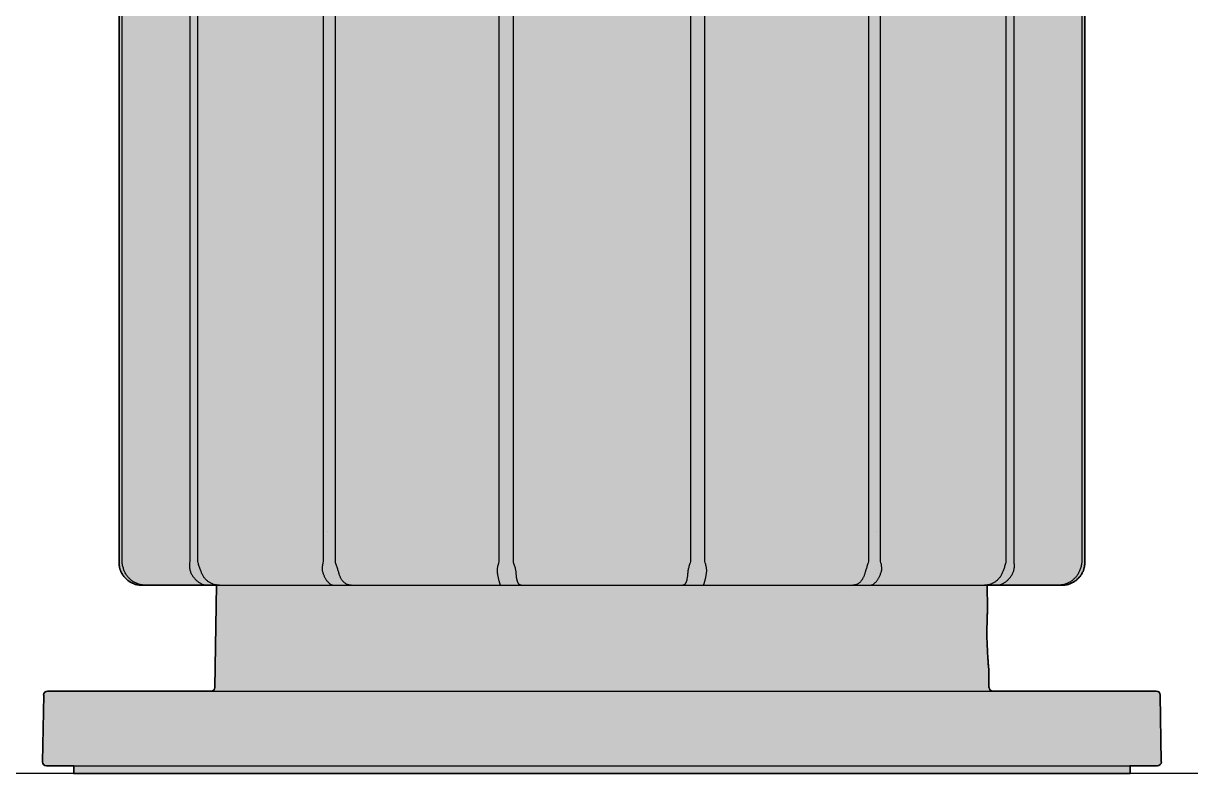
# Model space of a CAD drawing. Header units: millimetres. Extents: x 76 to 984, y 89 to 1115.
# Drawn here: x 706.7 to 855.3, y 626.1 to 721.7 of the extents above; entities that cross this region are included whole.
import ezdxf

# ---------------------------------------------------------------- set-up
doc = ezdxf.new("R2010")
doc.units = ezdxf.units.MM
doc.layers.add('Blocks', color=7, linetype='Continuous')
doc.layers.add('Blocks$Fill', color=7, linetype='Continuous', true_color=0xffffff)
for name, color, linetype, lineweight, true_color in [('Blocks$Inner', 7, 'Continuous', 25, 0x007f00), ('Blocks$Outline', 7, 'Continuous', 35, 0xff3f3f), ('Groud', 7, 'Continuous', 25, 0x243775)]:
    doc.layers.add(name, color=color, linetype=linetype, lineweight=lineweight, true_color=true_color)

# ---------------------------------------------------------------- blocks, each defined once
blk = doc.blocks.new('Taccia Small Table Lamp Side')
at = {"layer": 'Blocks$Fill'}
blk.add_hatch(color=256, dxfattribs=at).paths.add_polyline_path([(51.56, 488.39), (51.69, 488.32), (51.77, 488.27), (51.95, 488.17), (52.24, 488), (52.35, 487.93), (52.7, 487.74), (52.97, 487.58), (53.53, 487.26), (53.75, 487.13), (53.8, 487.1), (53.88, 487.06), (54.17, 486.89), (54.71, 486.57), (55.25, 486.26), (56.1, 485.77), (56.72, 485.41), (57.7, 484.85), (58.07, 484.63), (59.18, 483.99), (60.38, 483.3), (61.66, 482.56), (62.99, 481.79), (64.56, 480.89), (65.86, 480.14), (66, 480.06), (67.6, 479.13), (68.49, 478.62), (69.83, 477.85), (71.77, 476.72), (73.81, 475.55), (75.03, 474.85), (76.82, 473.81), (78.89, 472.61), (81.04, 471.38), (83.25, 470.1), (84.21, 469.55), (85.29, 468.92), (85.8, 468.62), (87.9, 467.41), (90.33, 466.01), (92.82, 464.57), (95.38, 463.09), (98, 461.58), (98.83, 461.1), (101.76, 459.41), (104.6, 457.77), (106.25, 456.82), (109.11, 455.17), (112.04, 453.48), (114.19, 452.23), (116.34, 450.99), (118.05, 450.01), (121.13, 448.23), (124.26, 446.42), (126.51, 445.12), (127.63, 444.47), (128.72, 443.85), (130.67, 442.72), (132.97, 441.39), (134.69, 440.4), (137.92, 438.54), (140.62, 436.97), (141.95, 436.21), (145.65, 434.07), (145.9, 433.92), (147.45, 433.03), (150.27, 431.4), (151.71, 430.57), (154.42, 429), (155.83, 428.19), (156.99, 427.53), (157.96, 426.96), (161.52, 424.91), (164.3, 423.3), (164.73, 423.06), (167.17, 421.65), (169.34, 420.39), (171.1, 419.38), (172.59, 418.52), (172.96, 418.3), (173.29, 418.11), (177.26, 415.82), (178.85, 414.9), (180.55, 413.92), (181.87, 413.16), (185.27, 411.19), (187.87, 409.69), (188.59, 409.28), (192.64, 406.94), (193.05, 406.71), (193.35, 406.53), (197.41, 404.19), (201.48, 401.84), (203.86, 400.46), (204.84, 399.9), (208.91, 397.55), (212.99, 395.19), (217.07, 392.84), (221.15, 390.48), (221.86, 390.07), (222.13, 389.92), (225.21, 388.13), (229.27, 385.79), (229.53, 385.64), (229.99, 385.38), (231.21, 384.68), (233.32, 383.45), (237.35, 381.13), (241.37, 378.81), (245.37, 376.5), (249.34, 374.21), (249.78, 373.95), (250.04, 373.8), (253.98, 371.52), (256.07, 370.32), (257.21, 369.66), (261.1, 367.41), (261.79, 367.02), (265.64, 364.79), (269.46, 362.59), (270.63, 361.91), (271.71, 361.29), (275.18, 359.29), (275.58, 359.06), (276.98, 358.25), (280.68, 356.11), (284.33, 354), (287.94, 351.92), (291.49, 349.87), (293.63, 348.63), (295.18, 347.74), (298.36, 345.9), (301.5, 344.09), (304.58, 342.31), (306.16, 341.4), (308.44, 340.09), (311.64, 338.23), (313.51, 337.15), (316.38, 335.5), (319.19, 333.88), (320.87, 332.91), (323.8, 331.22), (324.19, 330.99), (324.62, 330.74), (327.25, 329.23), (328.64, 328.42), (329.45, 327.96), (332.16, 326.39), (332.98, 325.92), (334.73, 324.91), (337.09, 323.55), (339.37, 322.22), (341.59, 320.94), (343.74, 319.71), (345.81, 318.51), (347.53, 317.51), (348.82, 316.77), (350.86, 315.6), (352.8, 314.47), (354.65, 313.4), (356.41, 312.39), (358.07, 311.43), (358.91, 310.94), (359.6, 310.54), (360.97, 309.76), (362.25, 309.02), (363.44, 308.33), (364.55, 307.69), (365.58, 307.09), (366.52, 306.55), (367.2, 306.16), (367.73, 305.85), (368.46, 305.43), (369.1, 305.06), (369.53, 304.81), (369.93, 304.58), (370.34, 304.34), (370.67, 304.15), (370.9, 304.02), (370.94, 304), (371.07, 303.93), (371.13, 303.89), (371.59, 303.59), (371.95, 303.17), (372.18, 302.68), (372.27, 302.14), (372.21, 301.59), (372, 301.08), (368.5, 295.02), (368.46, 295.05), (368.29, 295.14), (368.25, 295.17), (368.19, 295.2), (367.44, 295.63), (367.43, 295.64), (367.41, 295.65), (367.24, 295.75), (367.21, 295.77), (367.18, 295.78), (367.14, 295.81), (367.02, 295.87), (366.84, 295.98), (366.65, 296.09), (366.4, 296.24), (358.41, 286.88), (350.3, 278.04), (341.89, 269.48), (333.19, 261.21), (324.21, 253.26), (314.96, 245.61), (305.45, 238.29), (295.69, 231.31), (285.69, 224.67), (275.48, 218.37), (265.05, 212.44), (254.42, 206.86), (243.6, 201.66), (235.32, 198), (236.03, 197.99), (236.33, 197.94), (236.55, 197.84), (236.71, 197.72), (236.78, 197.56), (236.78, 197.37), (236.7, 197.17), (236.54, 196.95), (236.3, 196.72), (236.01, 196.5), (236.01, 196.5), (234.47, 195.47), (231.5, 193.58), (228.51, 191.8), (225.53, 190.14), (222.58, 188.6), (219.66, 187.18), (219.24, 186.99), (219.24, 186.99), (218.96, 186.84), (218.71, 186.64), (218.48, 186.42), (218.29, 186.16), (218.13, 185.88), (218.01, 185.58), (217.94, 185.27), (217.91, 184.95), (217.91, 184.95), (217.63, 171), (217.65, 171), (218.62, 171), (219.65, 171), (220.73, 171), (221.87, 171), (222.13, 171), (222.2, 171), (222.39, 171), (222.5, 171), (222.53, 171), (223.24, 171), (224.36, 171), (225.49, 171), (226.63, 171), (226.72, 171), (226.82, 171), (226.91, 171), (226.99, 171), (227.07, 171), (227.15, 171), (227.25, 171), (227.35, 170.99), (227.45, 170.98), (227.55, 170.97), (227.64, 170.96), (227.74, 170.94), (227.83, 170.91), (227.93, 170.89), (228.02, 170.86), (228.12, 170.83), (228.21, 170.79), (228.3, 170.75), (228.4, 170.71), (228.49, 170.66), (228.58, 170.61), (228.65, 170.57), (228.66, 170.56), (228.74, 170.51), (228.75, 170.5), (228.83, 170.44), (228.92, 170.38), (229, 170.32), (229.07, 170.25), (229.15, 170.18), (229.22, 170.11), (229.29, 170.03), (229.36, 169.96), (229.43, 169.88), (229.49, 169.79), (229.55, 169.71), (229.61, 169.62), (229.66, 169.53), (229.71, 169.44), (229.76, 169.35), (229.81, 169.25), (229.83, 169.2), (229.85, 169.15), (229.87, 169.09), (229.89, 169.05), (229.9, 168.99), (229.92, 168.95), (229.93, 168.89), (229.95, 168.84), (229.96, 168.79), (229.97, 168.73), (229.98, 168.68), (229.99, 168.61), (230, 168.57), (230.01, 168.5), (230.01, 168.46), (230.02, 168.38), (230.02, 168.33), (230.03, 168.25), (230.03, 168.19), (230.03, 168.13), (230.02, 168), (230.02, 97.5), (230.02, 27), (230.03, 26.87), (230.03, 26.81), (230.03, 26.75), (230.02, 26.67), (230.02, 26.62), (230.01, 26.54), (230.01, 26.5), (230, 26.43), (229.99, 26.39), (229.98, 26.32), (229.97, 26.27), (229.96, 26.21), (229.95, 26.16), (229.93, 26.11), (229.92, 26.05), (229.91, 26.01), (229.89, 25.95), (229.87, 25.91), (229.85, 25.85), (229.83, 25.8), (229.81, 25.75), (229.76, 25.65), (229.71, 25.56), (229.66, 25.47), (229.61, 25.38), (229.55, 25.29), (229.49, 25.21), (229.43, 25.12), (229.36, 25.04), (229.29, 24.97), (229.22, 24.89), (229.15, 24.82), (229.07, 24.75), (229, 24.68), (228.92, 24.62), (228.83, 24.56), (228.75, 24.5), (228.74, 24.49), (228.66, 24.44), (228.65, 24.43), (228.58, 24.39), (228.49, 24.34), (228.4, 24.29), (228.3, 24.25), (228.21, 24.21), (228.12, 24.17), (228.02, 24.14), (227.93, 24.11), (227.83, 24.09), (227.74, 24.06), (227.64, 24.04), (227.55, 24.03), (227.45, 24.02), (227.35, 24.01), (227.25, 24), (227.15, 24), (227.07, 24), (226.99, 24), (226.91, 24), (226.82, 24), (226.72, 24), (226.63, 24), (225.52, 24), (224.42, 24), (223.34, 24), (222.53, 24), (222.5, 24), (222.39, 24), (222.2, 24), (222.13, 24), (221.87, 24), (220.73, 24), (219.65, 24), (218.62, 24), (217.65, 24), (217.61, 24), (217.66, 21.04), (217.66, 21.04), (217.6, 19.55), (217.58, 18.22), (217.6, 16.76), (217.65, 15.36), (217.77, 13.74), (217.8, 13.45), (217.83, 10.99), (217.84, 10.99), (217.84, 10.99), (217.88, 10.8), (217.99, 10.64), (218.15, 10.54), (218.34, 10.5), (218.87, 10.5), (239.14, 10.5), (239.33, 10.46), (239.49, 10.36), (239.6, 10.2), (239.64, 10.01), (239.64, 10.01), (239.63, 10.01), (239.78, 1.51), (239.78, 1.51), (239.79, 1.51), (239.75, 1.31), (239.64, 1.15), (239.48, 1.04), (239.29, 1), (239.28, 1), (235.8, 1), (235.8, 0), (235.79, 0), (101.3, 0), (101.3, 1), (101.17, 1), (97.81, 1), (97.62, 1.04), (97.45, 1.15), (97.35, 1.31), (97.31, 1.51), (97.47, 10.01), (97.46, 10.01), (97.5, 10.2), (97.61, 10.36), (97.77, 10.46), (97.96, 10.5), (97.97, 10.5), (118.76, 10.5), (118.95, 10.54), (119.11, 10.64), (119.22, 10.8), (119.26, 10.99), (119.27, 10.99), (119.49, 24), (119.45, 24), (118.48, 24), (117.45, 24), (116.37, 24), (115.23, 24), (115.03, 24), (114.86, 24), (114.67, 24), (114.57, 24), (113.76, 24), (112.68, 24), (111.58, 24), (110.47, 24), (110.37, 24), (110.28, 24), (110.19, 24), (110.11, 24), (110.02, 24), (109.94, 24), (109.85, 24), (109.75, 24.01), (109.65, 24.02), (109.55, 24.03), (109.46, 24.04), (109.36, 24.06), (109.26, 24.09), (109.17, 24.11), (109.07, 24.14), (108.98, 24.17), (108.89, 24.21), (108.79, 24.25), (108.7, 24.29), (108.61, 24.34), (108.52, 24.39), (108.45, 24.43), (108.43, 24.44), (108.36, 24.49), (108.35, 24.5), (108.26, 24.56), (108.18, 24.62), (108.1, 24.68), (108.02, 24.75), (107.95, 24.82), (107.88, 24.89), (107.8, 24.97), (107.74, 25.04), (107.67, 25.12), (107.61, 25.21), (107.55, 25.29), (107.49, 25.38), (107.44, 25.47), (107.38, 25.56), (107.33, 25.65), (107.29, 25.75), (107.27, 25.79), (107.25, 25.85), (107.23, 25.9), (107.21, 25.95), (107.19, 26.01), (107.18, 26.05), (107.16, 26.11), (107.15, 26.16), (107.14, 26.21), (107.12, 26.27), (107.12, 26.32), (107.1, 26.39), (107.1, 26.43), (107.09, 26.5), (107.08, 26.54), (107.08, 26.62), (107.07, 26.67), (107.07, 26.75), (107.07, 26.82), (107.07, 26.87), (107.07, 27), (107.07, 97.5), (107.07, 168), (107.07, 168.13), (107.07, 168.18), (107.07, 168.25), (107.07, 168.33), (107.08, 168.38), (107.08, 168.46), (107.09, 168.5), (107.1, 168.57), (107.1, 168.61), (107.12, 168.68), (107.12, 168.73), (107.14, 168.79), (107.15, 168.84), (107.16, 168.89), (107.18, 168.95), (107.19, 168.99), (107.21, 169.05), (107.23, 169.09), (107.25, 169.15), (107.27, 169.21), (107.29, 169.25), (107.33, 169.35), (107.38, 169.44), (107.44, 169.53), (107.49, 169.62), (107.55, 169.71), (107.61, 169.79), (107.67, 169.88), (107.74, 169.96), (107.8, 170.03), (107.88, 170.11), (107.95, 170.18), (108.02, 170.25), (108.1, 170.32), (108.18, 170.38), (108.26, 170.44), (108.35, 170.5), (108.36, 170.51), (108.43, 170.56), (108.45, 170.57), (108.52, 170.61), (108.61, 170.66), (108.7, 170.71), (108.79, 170.75), (108.89, 170.79), (108.98, 170.83), (109.07, 170.86), (109.17, 170.89), (109.26, 170.91), (109.36, 170.94), (109.46, 170.96), (109.55, 170.97), (109.65, 170.98), (109.75, 170.99), (109.85, 171), (109.94, 171), (110.02, 171), (110.11, 171), (110.19, 171), (110.28, 171), (110.37, 171), (110.47, 171), (111.58, 171), (112.68, 171), (113.76, 171), (114.57, 171), (114.67, 171), (114.86, 171), (115.03, 171), (115.23, 171), (116.37, 171), (117.45, 171), (118.48, 171), (119.45, 171), (119.47, 171), (119.19, 184.95), (119.19, 184.95), (119.18, 184.95), (119.16, 185.27), (119.08, 185.58), (118.97, 185.88), (118.81, 186.16), (118.62, 186.42), (118.39, 186.64), (118.14, 186.84), (117.85, 186.99), (117.86, 186.99), (114.64, 188.55), (113.7, 189.02), (109.86, 191.08), (106.07, 193.29), (105.19, 193.85), (101.09, 196.5), (101.08, 196.5), (100.79, 196.72), (100.56, 196.95), (100.4, 197.17), (100.31, 197.37), (100.31, 197.56), (100.39, 197.72), (100.54, 197.84), (100.77, 197.94), (101.06, 197.99), (101.41, 198), (103.76, 198), (98.55, 200.85), (96.42, 202.11), (92.08, 204.82), (88.92, 206.94), (85.83, 209.14), (82.8, 211.43), (79.83, 213.79), (76.92, 216.24), (74.08, 218.77), (71.32, 221.37), (68.62, 224.04), (66, 226.79), (63.45, 229.6), (60.98, 232.49), (58.59, 235.44), (56.28, 238.46), (54.05, 241.53), (51.91, 244.67), (49.85, 247.86), (47.88, 251.11), (46, 254.41), (44.21, 257.76), (42.51, 261.15), (40.9, 264.59), (39.39, 268.08), (37.97, 271.6), (36.65, 275.16), (35.43, 278.76), (34.3, 282.38), (33.27, 286.04), (32.34, 289.72), (31.52, 293.43), (30.79, 297.16), (29.77, 303.07), (28.04, 314.95), (26.73, 326.88), (25.83, 338.84), (25.34, 350.83), (25.26, 362.83), (25.61, 374.83), (26.36, 386.8), (27.53, 398.75), (29.11, 410.64), (31.11, 422.48), (33.51, 434.24), (36.31, 445.9), (39.52, 457.47), (43.13, 468.91), (47.13, 480.23), (47.23, 480.51), (47.18, 480.54), (46.94, 480.67), (46.79, 480.76), (46.74, 480.79), (46.63, 480.86), (46.51, 480.93), (46.14, 481.14), (45.93, 481.26), (45.65, 481.42), (45.5, 481.51), (45.42, 481.55), (45.21, 481.67), (45.16, 481.7), (45.13, 481.72), (48.63, 487.78), (48.97, 488.21), (49.41, 488.54), (49.92, 488.73), (50.47, 488.78), (51.01, 488.68), (51.5, 488.43)], flags=0)
at = {"layer": 'Blocks$Inner'}
for points in [[(202.71, 24), (203.65, 24), (203.76, 24), (203.88, 24), (204.03, 24), (204.16, 24), (205.04, 24), (205.97, 24), (206.95, 24), (207.96, 24), (209.02, 24), (210.1, 24), (211.19, 24), (212.3, 24), (213.41, 24), (213.71, 24), (213.98, 24), (214.21, 24), (214.37, 24), (214.45, 24), (214.62, 24), (215.24, 24), (215.96, 24), (216.76, 24), (217.65, 24), (218.62, 24), (219.65, 24), (220.73, 24), (221.87, 24), (222.13, 24), (222.2, 24), (222.39, 24), (222.5, 24), (222.53, 24), (223.34, 24), (224.42, 24), (225.52, 24), (226.63, 24), (226.72, 24), (226.82, 24), (226.91, 24), (226.99, 24), (227.07, 24), (227.15, 24), (227.25, 24), (227.35, 24.01), (227.45, 24.02), (227.55, 24.03), (227.64, 24.04), (227.74, 24.06), (227.83, 24.09), (227.93, 24.11), (228.02, 24.14), (228.12, 24.17), (228.21, 24.21), (228.3, 24.25), (228.4, 24.29), (228.49, 24.34), (228.58, 24.39), (228.65, 24.44), (228.74, 24.49), (228.83, 24.56), (228.92, 24.62), (229, 24.68), (229.07, 24.75), (229.15, 24.82), (229.22, 24.89), (229.29, 24.97), (229.36, 25.04), (229.43, 25.12), (229.49, 25.21), (229.55, 25.29), (229.61, 25.38), (229.66, 25.47), (229.71, 25.56), (229.76, 25.65), (229.81, 25.75), (229.83, 25.8), (229.85, 25.85), (229.87, 25.91), (229.89, 25.95), (229.91, 26.01), (229.92, 26.05), (229.93, 26.11), (229.95, 26.16), (229.96, 26.21), (229.97, 26.27), (229.98, 26.32), (229.99, 26.39), (230, 26.43), (230.01, 26.5), (230.01, 26.54), (230.02, 26.62), (230.02, 26.67), (230.03, 26.75), (230.03, 26.81), (230.03, 26.87), (230.02, 27), (230.02, 97.5)], [(107.07, 97.5), (107.07, 27), (107.07, 26.87), (107.07, 26.82), (107.07, 26.75), (107.07, 26.67), (107.08, 26.63), (107.08, 26.54), (107.09, 26.51), (107.1, 26.43), (107.1, 26.39), (107.12, 26.32), (107.12, 26.27), (107.14, 26.21), (107.15, 26.16), (107.16, 26.11), (107.18, 26.05), (107.19, 26.01), (107.21, 25.95), (107.23, 25.9), (107.25, 25.85), (107.27, 25.79), (107.29, 25.75), (107.33, 25.65), (107.38, 25.56), (107.44, 25.47), (107.49, 25.38), (107.55, 25.29), (107.61, 25.21), (107.67, 25.12), (107.74, 25.04), (107.8, 24.97), (107.88, 24.89), (107.95, 24.82), (108.02, 24.75), (108.1, 24.68), (108.18, 24.62), (108.26, 24.56), (108.35, 24.49), (108.44, 24.44), (108.52, 24.39), (108.61, 24.34), (108.7, 24.29), (108.79, 24.25), (108.89, 24.21), (108.98, 24.17), (109.07, 24.14), (109.17, 24.11), (109.26, 24.09), (109.36, 24.06), (109.46, 24.04), (109.55, 24.03), (109.65, 24.02), (109.75, 24.01), (109.85, 24), (109.94, 24), (110.02, 24), (110.11, 24), (110.19, 24), (110.28, 24), (110.37, 24), (110.47, 24), (111.58, 24), (112.68, 24), (113.76, 24), (114.57, 24), (114.67, 24), (114.86, 24), (115.03, 24), (115.23, 24), (116.37, 24), (117.45, 24), (118.48, 24), (119.45, 24), (120.33, 24), (121.14, 24), (121.86, 24), (122.48, 24), (122.64, 24), (122.74, 24), (122.92, 24), (123.15, 24), (123.41, 24), (123.68, 24), (124.79, 24), (125.9, 24), (127, 24), (128.08, 24), (129.13, 24), (130.15, 24), (131.13, 24), (132.06, 24), (132.93, 24), (134.38, 24)], [(107.07, 97.5), (107.07, 27), (107.07, 26.87), (107.07, 26.75), (107.08, 26.62), (107.09, 26.5), (107.1, 26.39), (107.12, 26.27), (107.15, 26.16), (107.18, 26.05), (107.21, 25.95), (107.25, 25.85), (107.29, 25.75), (107.33, 25.65), (107.38, 25.56), (107.44, 25.47), (107.49, 25.38), (107.55, 25.29), (107.61, 25.21), (107.67, 25.12), (107.74, 25.04), (107.8, 24.97), (107.88, 24.89), (107.95, 24.82), (108.02, 24.75), (108.1, 24.68), (108.18, 24.62), (108.26, 24.56), (108.35, 24.5), (108.43, 24.44), (108.52, 24.39), (108.61, 24.34), (108.7, 24.29), (108.79, 24.25), (108.89, 24.21), (108.98, 24.17), (109.07, 24.14), (109.17, 24.11), (109.26, 24.09), (109.36, 24.06), (109.46, 24.04), (109.55, 24.03), (109.65, 24.02), (109.75, 24.01), (109.85, 24), (109.94, 24), (110.02, 24), (110.11, 24), (110.19, 24), (110.28, 24), (110.37, 24), (110.47, 24), (110.36, 24), (110.26, 24.01), (110.16, 24.02), (110.06, 24.03), (109.96, 24.04), (109.86, 24.06), (109.76, 24.09), (109.66, 24.11), (109.56, 24.14), (109.46, 24.17), (109.37, 24.21), (109.27, 24.25), (109.18, 24.29), (109.09, 24.33), (109, 24.38), (108.91, 24.44), (108.82, 24.49), (108.74, 24.55), (108.66, 24.61), (108.58, 24.68), (108.5, 24.74), (108.42, 24.81), (108.35, 24.89), (108.28, 24.96), (108.21, 25.04), (108.15, 25.12), (108.08, 25.2), (108.02, 25.29), (107.97, 25.37), (107.91, 25.47), (107.86, 25.56), (107.81, 25.65), (107.77, 25.75), (107.73, 25.85), (107.68, 25.95), (107.64, 26.06), (107.61, 26.16), (107.57, 26.28), (107.54, 26.39), (107.51, 26.51), (107.49, 26.63), (107.47, 26.75), (107.45, 26.87), (107.44, 27), (107.44, 97.5)], [(116.07, 97.5), (116.07, 27), (116.05, 26.87), (116.03, 26.75), (116.03, 26.62), (116.02, 26.5), (116.02, 26.39), (116.03, 26.27), (116.04, 26.16), (116.06, 26.05), (116.08, 25.95), (116.11, 25.85), (116.14, 25.75), (116.17, 25.65), (116.22, 25.56), (116.26, 25.47), (116.31, 25.38), (116.36, 25.29), (116.41, 25.21), (116.47, 25.12), (116.53, 25.04), (116.58, 24.97), (116.65, 24.89), (116.71, 24.82), (116.77, 24.75), (116.84, 24.68), (116.91, 24.62), (116.98, 24.56), (117.05, 24.5), (117.12, 24.44), (117.19, 24.39), (117.27, 24.34), (117.34, 24.29), (117.42, 24.25), (117.49, 24.21), (117.57, 24.17), (117.65, 24.14), (117.72, 24.11), (117.8, 24.09), (117.88, 24.06), (117.96, 24.04), (118.03, 24.03), (118.11, 24.02), (118.19, 24.01), (118.26, 24), (118.34, 24), (118.58, 24), (118.83, 24), (119.08, 24), (119.33, 24), (119.58, 24), (119.84, 24), (119.74, 24), (119.65, 24.01), (119.55, 24.02), (119.46, 24.03), (119.37, 24.04), (119.28, 24.06), (119.19, 24.09), (119.11, 24.11), (119.02, 24.14), (118.94, 24.17), (118.85, 24.21), (118.77, 24.25), (118.69, 24.29), (118.61, 24.33), (118.53, 24.38), (118.46, 24.44), (118.38, 24.49), (118.31, 24.55), (118.24, 24.61), (118.17, 24.68), (118.11, 24.74), (118.04, 24.81), (117.98, 24.89), (117.92, 24.96), (117.87, 25.04), (117.81, 25.12), (117.76, 25.2), (117.71, 25.29), (117.67, 25.37), (117.62, 25.47), (117.58, 25.56), (117.54, 25.65), (117.5, 25.75), (117.46, 25.85), (117.42, 25.95), (117.38, 26.06), (117.34, 26.16), (117.3, 26.28), (117.26, 26.39), (117.23, 26.51), (117.19, 26.63), (117.16, 26.75), (117.13, 26.87), (117.11, 27), (117.11, 97.5)], [(133.05, 97.5), (133.05, 27), (133.02, 26.87), (132.99, 26.75), (132.97, 26.62), (132.95, 26.5), (132.94, 26.39), (132.93, 26.27), (132.92, 26.16), (132.93, 26.05), (132.93, 25.95), (132.94, 25.85), (132.96, 25.75), (132.99, 25.65), (133.02, 25.56), (133.05, 25.47), (133.09, 25.38), (133.12, 25.29), (133.16, 25.21), (133.19, 25.12), (133.23, 25.04), (133.27, 24.97), (133.32, 24.89), (133.36, 24.82), (133.4, 24.75), (133.45, 24.68), (133.49, 24.62), (133.54, 24.56), (133.59, 24.5), (133.63, 24.44), (133.68, 24.39), (133.73, 24.34), (133.78, 24.29), (133.83, 24.25), (133.88, 24.21), (133.92, 24.17), (133.97, 24.14), (134.02, 24.11), (134.07, 24.09), (134.11, 24.06), (134.16, 24.04), (134.2, 24.03), (134.25, 24.02), (134.3, 24.01), (134.34, 24), (134.38, 24), (134.75, 24), (135.12, 24), (135.49, 24), (135.87, 24), (136.24, 24), (136.62, 24), (136.55, 24), (136.48, 24.01), (136.41, 24.02), (136.34, 24.03), (136.27, 24.04), (136.21, 24.06), (136.15, 24.09), (136.08, 24.11), (136.02, 24.14), (135.96, 24.17), (135.9, 24.21), (135.84, 24.25), (135.79, 24.29), (135.73, 24.33), (135.68, 24.38), (135.63, 24.44), (135.58, 24.49), (135.53, 24.55), (135.48, 24.61), (135.44, 24.68), (135.39, 24.74), (135.35, 24.81), (135.31, 24.89), (135.27, 24.96), (135.24, 25.04), (135.2, 25.12), (135.17, 25.2), (135.14, 25.29), (135.11, 25.37), (135.08, 25.47), (135.05, 25.56), (135.03, 25.65), (135, 25.75), (134.98, 25.85), (134.94, 25.95), (134.91, 26.06), (134.87, 26.16), (134.83, 26.28), (134.79, 26.39), (134.75, 26.51), (134.72, 26.63), (134.68, 26.75), (134.64, 26.87), (134.61, 27), (134.61, 97.5)], [(155.44, 97.5), (155.44, 27), (155.4, 26.87), (155.37, 26.75), (155.33, 26.62), (155.3, 26.5), (155.27, 26.39), (155.25, 26.27), (155.23, 26.16), (155.22, 26.05), (155.21, 25.95), (155.2, 25.85), (155.21, 25.75), (155.22, 25.65), (155.23, 25.56), (155.24, 25.47), (155.26, 25.38), (155.27, 25.29), (155.29, 25.21), (155.3, 25.12), (155.32, 25.04), (155.34, 24.97), (155.35, 24.89), (155.37, 24.82), (155.38, 24.75), (155.4, 24.68), (155.42, 24.62), (155.43, 24.56), (155.45, 24.5), (155.46, 24.44), (155.48, 24.39), (155.49, 24.34), (155.51, 24.29), (155.52, 24.25), (155.54, 24.21), (155.55, 24.17), (155.56, 24.14), (155.57, 24.11), (155.58, 24.09), (155.59, 24.06), (155.6, 24.04), (155.61, 24.03), (155.61, 24.02), (155.62, 24.01), (155.62, 24), (155.63, 24), (156.06, 24), (156.5, 24), (156.94, 24), (157.38, 24), (157.82, 24), (158.26, 24), (158.23, 24), (158.19, 24.01), (158.16, 24.02), (158.12, 24.03), (158.09, 24.04), (158.06, 24.06), (158.03, 24.09), (158, 24.11), (157.97, 24.14), (157.95, 24.17), (157.92, 24.21), (157.9, 24.25), (157.88, 24.29), (157.85, 24.33), (157.83, 24.38), (157.81, 24.44), (157.79, 24.49), (157.78, 24.55), (157.76, 24.61), (157.74, 24.68), (157.73, 24.74), (157.72, 24.81), (157.7, 24.89), (157.69, 24.96), (157.68, 25.04), (157.67, 25.12), (157.66, 25.2), (157.65, 25.29), (157.64, 25.37), (157.64, 25.47), (157.63, 25.56), (157.62, 25.65), (157.62, 25.75), (157.6, 25.85), (157.58, 25.95), (157.56, 26.06), (157.53, 26.16), (157.5, 26.28), (157.46, 26.39), (157.43, 26.51), (157.39, 26.63), (157.35, 26.75), (157.31, 26.87), (157.27, 27), (157.27, 97.5)], [(179.83, 97.5), (179.83, 27), (179.79, 26.87), (179.75, 26.75), (179.71, 26.62), (179.67, 26.5), (179.63, 26.39), (179.6, 26.27), (179.57, 26.16), (179.54, 26.05), (179.52, 25.95), (179.5, 25.85), (179.48, 25.75), (179.47, 25.65), (179.47, 25.56), (179.46, 25.47), (179.45, 25.38), (179.45, 25.29), (179.44, 25.21), (179.43, 25.12), (179.42, 25.04), (179.41, 24.97), (179.4, 24.89), (179.38, 24.82), (179.37, 24.75), (179.36, 24.68), (179.34, 24.62), (179.32, 24.56), (179.31, 24.5), (179.29, 24.44), (179.27, 24.39), (179.25, 24.34), (179.22, 24.29), (179.2, 24.25), (179.18, 24.21), (179.15, 24.17), (179.12, 24.14), (179.1, 24.11), (179.07, 24.09), (179.04, 24.06), (179.01, 24.04), (178.98, 24.03), (178.94, 24.02), (178.91, 24.01), (178.87, 24), (178.84, 24), (179.28, 24), (179.72, 24), (180.16, 24), (180.6, 24), (181.03, 24), (181.47, 24), (181.48, 24), (181.48, 24.01), (181.49, 24.02), (181.49, 24.03), (181.5, 24.04), (181.51, 24.06), (181.52, 24.09), (181.53, 24.11), (181.54, 24.14), (181.55, 24.17), (181.56, 24.21), (181.57, 24.25), (181.59, 24.29), (181.6, 24.33), (181.62, 24.38), (181.63, 24.44), (181.65, 24.49), (181.66, 24.55), (181.68, 24.61), (181.69, 24.68), (181.71, 24.74), (181.73, 24.81), (181.74, 24.89), (181.76, 24.96), (181.78, 25.04), (181.79, 25.12), (181.81, 25.2), (181.82, 25.29), (181.84, 25.37), (181.85, 25.47), (181.87, 25.56), (181.88, 25.65), (181.89, 25.75), (181.89, 25.85), (181.89, 25.95), (181.88, 26.06), (181.86, 26.16), (181.85, 26.28), (181.82, 26.39), (181.79, 26.51), (181.76, 26.63), (181.73, 26.75), (181.69, 26.87), (181.66, 27), (181.66, 97.5)], [(202.49, 97.5), (202.49, 27), (202.46, 26.87), (202.42, 26.75), (202.38, 26.62), (202.34, 26.5), (202.3, 26.39), (202.26, 26.27), (202.22, 26.16), (202.19, 26.05), (202.15, 25.95), (202.12, 25.85), (202.09, 25.75), (202.07, 25.65), (202.04, 25.56), (202.02, 25.47), (201.99, 25.38), (201.96, 25.29), (201.93, 25.21), (201.9, 25.12), (201.86, 25.04), (201.83, 24.97), (201.79, 24.89), (201.75, 24.82), (201.71, 24.75), (201.66, 24.68), (201.62, 24.62), (201.57, 24.56), (201.52, 24.5), (201.47, 24.44), (201.42, 24.39), (201.37, 24.34), (201.31, 24.29), (201.26, 24.25), (201.2, 24.21), (201.14, 24.17), (201.08, 24.14), (201.02, 24.11), (200.96, 24.09), (200.89, 24.06), (200.83, 24.04), (200.76, 24.03), (200.69, 24.02), (200.62, 24.01), (200.55, 24), (200.48, 24), (200.86, 24), (201.23, 24), (201.61, 24), (201.98, 24), (202.35, 24), (202.71, 24), (202.76, 24), (202.8, 24.01), (202.85, 24.02), (202.89, 24.03), (202.94, 24.04), (202.98, 24.06), (203.03, 24.09), (203.07, 24.11), (203.12, 24.14), (203.17, 24.17), (203.22, 24.21), (203.27, 24.25), (203.31, 24.29), (203.36, 24.33), (203.41, 24.38), (203.46, 24.44), (203.51, 24.49), (203.55, 24.55), (203.6, 24.61), (203.64, 24.68), (203.69, 24.74), (203.73, 24.81), (203.78, 24.89), (203.82, 24.96), (203.86, 25.04), (203.9, 25.12), (203.94, 25.2), (203.97, 25.29), (204.01, 25.37), (204.04, 25.47), (204.08, 25.56), (204.11, 25.65), (204.13, 25.75), (204.15, 25.85), (204.17, 25.95), (204.17, 26.06), (204.17, 26.16), (204.17, 26.28), (204.16, 26.39), (204.15, 26.51), (204.13, 26.63), (204.1, 26.75), (204.08, 26.87), (204.04, 27), (204.04, 97.5)], [(219.99, 97.5), (219.99, 27), (219.97, 26.87), (219.94, 26.75), (219.91, 26.62), (219.87, 26.5), (219.83, 26.39), (219.8, 26.27), (219.76, 26.16), (219.72, 26.05), (219.67, 25.95), (219.63, 25.85), (219.6, 25.75), (219.56, 25.65), (219.52, 25.56), (219.48, 25.47), (219.43, 25.38), (219.39, 25.29), (219.34, 25.21), (219.29, 25.12), (219.24, 25.04), (219.18, 24.97), (219.12, 24.89), (219.06, 24.82), (219, 24.75), (218.93, 24.68), (218.86, 24.62), (218.79, 24.56), (218.72, 24.5), (218.65, 24.44), (218.57, 24.39), (218.5, 24.34), (218.42, 24.29), (218.33, 24.25), (218.25, 24.21), (218.17, 24.17), (218.08, 24.14), (218, 24.11), (217.91, 24.09), (217.82, 24.06), (217.73, 24.04), (217.64, 24.03), (217.55, 24.02), (217.45, 24.01), (217.36, 24), (217.26, 24), (217.52, 24), (217.77, 24), (218.02, 24), (218.27, 24), (218.51, 24), (218.76, 24), (218.83, 24), (218.91, 24.01), (218.98, 24.02), (219.06, 24.03), (219.14, 24.04), (219.21, 24.06), (219.29, 24.09), (219.37, 24.11), (219.44, 24.14), (219.52, 24.17), (219.6, 24.21), (219.67, 24.25), (219.75, 24.29), (219.82, 24.33), (219.9, 24.38), (219.97, 24.44), (220.04, 24.49), (220.11, 24.55), (220.18, 24.61), (220.25, 24.68), (220.32, 24.74), (220.38, 24.81), (220.45, 24.89), (220.51, 24.96), (220.57, 25.04), (220.62, 25.12), (220.68, 25.2), (220.73, 25.29), (220.78, 25.37), (220.83, 25.47), (220.88, 25.56), (220.92, 25.65), (220.96, 25.75), (220.99, 25.85), (221.02, 25.95), (221.04, 26.06), (221.06, 26.16), (221.07, 26.28), (221.07, 26.39), (221.08, 26.51), (221.07, 26.63), (221.06, 26.75), (221.05, 26.87), (221.03, 27), (221.03, 97.5)], [(229.66, 97.5), (229.66, 27), (229.65, 26.87), (229.63, 26.75), (229.61, 26.62), (229.59, 26.5), (229.56, 26.39), (229.53, 26.27), (229.49, 26.16), (229.45, 26.05), (229.41, 25.95), (229.37, 25.85), (229.33, 25.75), (229.28, 25.65), (229.24, 25.56), (229.19, 25.47), (229.13, 25.38), (229.08, 25.29), (229.02, 25.21), (228.96, 25.12), (228.89, 25.04), (228.82, 24.97), (228.75, 24.89), (228.68, 24.82), (228.61, 24.75), (228.53, 24.68), (228.45, 24.62), (228.37, 24.56), (228.28, 24.5), (228.2, 24.44), (228.11, 24.39), (228.02, 24.34), (227.93, 24.29), (227.83, 24.25), (227.74, 24.21), (227.64, 24.17), (227.54, 24.14), (227.45, 24.11), (227.35, 24.09), (227.25, 24.06), (227.15, 24.04), (227.04, 24.03), (226.94, 24.02), (226.84, 24.01), (226.73, 24), (226.63, 24), (226.72, 24), (226.82, 24), (226.91, 24), (226.99, 24), (227.07, 24), (227.15, 24), (227.25, 24), (227.35, 24.01), (227.45, 24.02), (227.54, 24.03), (227.64, 24.04), (227.73, 24.06), (227.83, 24.09), (227.92, 24.11), (228.02, 24.14), (228.11, 24.17), (228.2, 24.21), (228.3, 24.25), (228.39, 24.29), (228.48, 24.33), (228.57, 24.38), (228.65, 24.44), (228.74, 24.49), (228.82, 24.55), (228.91, 24.61), (228.99, 24.68), (229.07, 24.74), (229.14, 24.81), (229.21, 24.89), (229.29, 24.96), (229.35, 25.04), (229.42, 25.12), (229.48, 25.2), (229.55, 25.29), (229.6, 25.37), (229.66, 25.47), (229.71, 25.56), (229.76, 25.65), (229.81, 25.75), (229.85, 25.85), (229.89, 25.95), (229.92, 26.06), (229.95, 26.16), (229.97, 26.28), (229.99, 26.39), (230.01, 26.51), (230.02, 26.63), (230.03, 26.75), (230.03, 26.87), (230.02, 27), (230.02, 97.5)], [(107.07, 97.5), (107.07, 27), (107.07, 26.87), (107.07, 26.75), (107.08, 26.62), (107.09, 26.5), (107.1, 26.39), (107.12, 26.27), (107.15, 26.16), (107.18, 26.05), (107.21, 25.95), (107.25, 25.85), (107.29, 25.75), (107.33, 25.65), (107.38, 25.56), (107.44, 25.47), (107.49, 25.38), (107.55, 25.29), (107.61, 25.21), (107.67, 25.12), (107.74, 25.04), (107.8, 24.97), (107.88, 24.89), (107.95, 24.82), (108.02, 24.75), (108.1, 24.68), (108.18, 24.62), (108.26, 24.56), (108.35, 24.5), (108.43, 24.44), (108.52, 24.39), (108.61, 24.34), (108.7, 24.29), (108.79, 24.25), (108.89, 24.21), (108.98, 24.17), (109.07, 24.14), (109.17, 24.11), (109.26, 24.09), (109.36, 24.06), (109.46, 24.04), (109.55, 24.03), (109.65, 24.02), (109.75, 24.01), (109.85, 24), (109.94, 24), (110.02, 24), (110.11, 24), (110.19, 24), (110.28, 24), (110.37, 24), (110.47, 24), (110.36, 24), (110.26, 24.01), (110.16, 24.02), (110.06, 24.03), (109.96, 24.04), (109.86, 24.06), (109.76, 24.09), (109.66, 24.11), (109.56, 24.14), (109.46, 24.17), (109.37, 24.21), (109.27, 24.25), (109.18, 24.29), (109.09, 24.33), (109, 24.38), (108.91, 24.44), (108.82, 24.49), (108.74, 24.55), (108.66, 24.61), (108.58, 24.68), (108.5, 24.74), (108.42, 24.81), (108.35, 24.89), (108.28, 24.96), (108.21, 25.04), (108.15, 25.12), (108.08, 25.2), (108.02, 25.29), (107.97, 25.37), (107.91, 25.47), (107.86, 25.56), (107.81, 25.65), (107.77, 25.75), (107.73, 25.85), (107.68, 25.95), (107.64, 26.06), (107.61, 26.16), (107.57, 26.28), (107.54, 26.39), (107.51, 26.51), (107.49, 26.63), (107.47, 26.75), (107.45, 26.87), (107.44, 27), (107.44, 97.5)], [(107.18, 26.05), (107.18, 26.05)], [(119.49, 24), (119.27, 10.99), (119.26, 10.99), (119.22, 10.8), (119.11, 10.64), (118.95, 10.54), (118.76, 10.5), (118.15, 10.5), (117.24, 10.5), (116.36, 10.5), (115.49, 10.5), (114.64, 10.5), (113.81, 10.5), (112.99, 10.5), (112.2, 10.5), (111.42, 10.5), (110.67, 10.5), (109.93, 10.5), (109.22, 10.5), (108.52, 10.5), (107.85, 10.5), (107.19, 10.5), (106.56, 10.5), (105.95, 10.5), (105.36, 10.5), (104.79, 10.5), (104.24, 10.5), (103.71, 10.5), (103.21, 10.5), (102.73, 10.5), (102.27, 10.5), (101.83, 10.5), (101.42, 10.5), (101.02, 10.5), (100.66, 10.5), (100.31, 10.5), (99.99, 10.5), (99.69, 10.5), (99.41, 10.5), (99.16, 10.5), (98.94, 10.5), (98.73, 10.5), (98.55, 10.5), (98.39, 10.5), (98.26, 10.5), (98.15, 10.5), (98.07, 10.5), (98.01, 10.5), (97.97, 10.5), (97.96, 10.5), (97.77, 10.46), (97.61, 10.36), (97.5, 10.2), (97.46, 10.01), (97.47, 10.01), (97.31, 1.51), (97.35, 1.31), (97.45, 1.15), (97.62, 1.04), (97.81, 1), (97.82, 1), (97.86, 1), (97.92, 1), (98, 1), (98.11, 1), (98.24, 1), (98.4, 1), (98.58, 1), (98.78, 1), (99.01, 1), (99.26, 1), (99.54, 1), (99.81, 1), (99.82, 1), (99.85, 1), (99.91, 1), (99.99, 1), (100.09, 1), (100.21, 1), (100.36, 1), (100.53, 1), (100.72, 1), (100.94, 1), (101.17, 1), (101.3, 1), (101.3, 0), (101.31, 0), (101.34, 0), (101.4, 0), (101.48, 0), (101.58, 0), (101.71, 0), (101.85, 0), (102.02, 0), (102.22, 0), (102.43, 0), (102.67, 0), (102.93, 0), (103.21, 0), (103.51, 0), (103.84, 0), (104.18, 0), (104.55, 0), (104.94, 0), (105.35, 0), (105.79, 0), (106.24, 0), (106.72, 0), (107.21, 0), (107.73, 0), (108.27, 0), (108.83, 0), (109.4, 0), (110, 0), (110.62, 0), (111.26, 0), (111.91, 0), (112.59, 0), (113.28, 0), (114, 0), (114.73, 0), (115.48, 0), (116.25, 0), (117.03, 0), (117.83, 0), (118.65, 0), (119.49, 0), (120.35, 0), (121.21, 0), (122.1, 0), (123, 0), (123.92, 0), (124.85, 0), (125.8, 0), (126.76, 0), (127.73, 0), (128.72, 0), (129.72, 0), (130.74, 0), (131.77, 0), (132.8, 0), (132.81, 0), (132.83, 0), (132.87, 0), (132.92, 0), (132.99, 0), (133.08, 0), (133.18, 0), (133.3, 0), (133.43, 0), (133.58, 0), (133.74, 0), (133.92, 0), (134.12, 0), (134.32, 0), (134.55, 0), (134.79, 0), (135.04, 0), (135.31, 0), (135.59, 0), (135.89, 0), (136.2, 0), (136.53, 0), (136.87, 0), (137.22, 0), (137.59, 0), (137.97, 0), (138.36, 0), (138.77, 0), (139.19, 0), (139.63, 0), (140.07, 0), (140.53, 0), (141, 0), (141.49, 0), (141.98, 0), (142.49, 0), (143.01, 0), (143.54, 0), (144.08, 0), (144.63, 0), (145.19, 0), (145.76, 0), (146.34, 0), (146.93, 0), (147.54, 0), (148.15, 0), (148.76, 0), (149.39, 0), (150.03, 0), (150.67, 0), (151.33, 0), (151.99, 0), (152.65, 0), (153.33, 0), (154.01, 0), (154.69, 0), (155.39, 0), (156.09, 0), (156.79, 0), (157.5, 0), (158.22, 0), (158.93, 0), (159.66, 0), (160.39, 0), (161.12, 0), (161.85, 0), (162.59, 0), (163.33, 0), (164.07, 0), (164.81, 0), (165.56, 0), (166.3, 0), (167.05, 0), (167.8, 0), (168.55, 0), (169.3, 0), (170.05, 0), (170.79, 0), (171.54, 0), (172.29, 0), (173.03, 0), (173.77, 0), (174.51, 0), (175.25, 0), (175.98, 0), (176.71, 0), (177.44, 0), (178.16, 0), (178.88, 0), (179.6, 0), (180.31, 0), (181.01, 0), (181.71, 0), (182.4, 0), (183.09, 0), (183.77, 0), (184.44, 0), (185.11, 0), (185.77, 0), (186.42, 0), (187.07, 0), (187.7, 0), (188.33, 0), (188.95, 0), (189.56, 0), (190.16, 0), (190.75, 0), (191.34, 0), (191.91, 0), (192.47, 0), (193.02, 0), (193.56, 0), (194.09, 0), (194.61, 0), (195.12, 0), (195.61, 0), (196.09, 0), (196.57, 0), (197.02, 0), (197.47, 0), (197.9, 0), (198.33, 0), (198.73, 0), (199.13, 0), (199.51, 0), (199.88, 0), (200.23, 0), (200.57, 0), (200.9, 0), (201.21, 0), (201.51, 0), (201.79, 0), (202.06, 0), (202.31, 0), (202.55, 0), (202.77, 0), (202.98, 0), (203.18, 0), (203.35, 0), (203.52, 0), (203.67, 0), (203.8, 0), (203.92, 0), (204.02, 0), (204.1, 0), (204.17, 0), (204.23, 0), (204.27, 0), (204.29, 0), (204.3, 0), (205.33, 0), (206.36, 0), (207.37, 0), (208.38, 0), (209.37, 0), (210.34, 0), (211.3, 0), (212.25, 0), (213.18, 0), (214.1, 0), (215, 0), (215.88, 0), (216.75, 0), (217.61, 0), (218.44, 0), (219.26, 0), (220.07, 0), (220.85, 0), (221.62, 0), (222.37, 0), (223.1, 0), (223.81, 0), (224.51, 0), (225.18, 0), (225.84, 0), (226.48, 0), (227.1, 0), (227.69, 0), (228.27, 0), (228.83, 0), (229.37, 0), (229.88, 0), (230.38, 0), (230.86, 0), (231.31, 0), (231.74, 0), (232.15, 0), (232.55, 0), (232.91, 0), (233.26, 0), (233.59, 0), (233.89, 0), (234.17, 0), (234.43, 0), (234.67, 0), (234.88, 0), (235.07, 0), (235.24, 0), (235.39, 0), (235.52, 0), (235.62, 0), (235.7, 0), (235.75, 0), (235.79, 0), (235.8, 0), (235.8, 1), (235.96, 1), (236.2, 1), (236.41, 1), (236.6, 1), (236.77, 1), (236.91, 1), (237.03, 1), (237.13, 1), (237.2, 1), (237.26, 1), (237.28, 1), (237.29, 1), (237.54, 1), (237.82, 1), (238.07, 1), (238.3, 1), (238.51, 1), (238.69, 1), (238.85, 1), (238.98, 1), (239.09, 1), (239.18, 1), (239.24, 1), (239.28, 1), (239.29, 1), (239.48, 1.04), (239.64, 1.15), (239.75, 1.31), (239.79, 1.51), (239.78, 1.51), (239.78, 1.51), (239.63, 10.01), (239.64, 10.01), (239.64, 10.01), (239.6, 10.2), (239.49, 10.36), (239.33, 10.46), (239.14, 10.5), (239.13, 10.5), (239.09, 10.5), (239.03, 10.5), (238.94, 10.5), (238.83, 10.5), (238.7, 10.5), (238.54, 10.5), (238.36, 10.5), (238.16, 10.5), (237.93, 10.5), (237.67, 10.5), (237.4, 10.5), (237.1, 10.5), (236.77, 10.5), (236.43, 10.5), (236.06, 10.5), (235.66, 10.5), (235.25, 10.5), (234.81, 10.5), (234.35, 10.5), (233.86, 10.5), (233.36, 10.5), (232.83, 10.5), (232.28, 10.5), (231.71, 10.5), (231.11, 10.5), (230.5, 10.5), (229.86, 10.5), (229.21, 10.5), (228.53, 10.5), (227.83, 10.5), (227.11, 10.5), (226.37, 10.5), (225.62, 10.5), (224.84, 10.5), (224.04, 10.5), (223.23, 10.5), (222.39, 10.5), (221.54, 10.5), (220.67, 10.5), (219.78, 10.5), (218.87, 10.5), (218.34, 10.5), (218.15, 10.54), (217.99, 10.64), (217.88, 10.8), (217.84, 10.99), (217.84, 10.99), (217.83, 10.99), (217.8, 13.45), (217.79, 13.48), (217.79, 13.58), (217.77, 13.74), (217.76, 13.81), (217.75, 13.96), (217.73, 14.24), (217.71, 14.51), (217.7, 14.57), (217.7, 14.66), (217.68, 14.94), (217.65, 15.36), (217.63, 15.81), (217.61, 16.28), (217.6, 16.76), (217.58, 17.25), (217.58, 17.74), (217.58, 18.22), (217.58, 18.69), (217.59, 19.06), (217.59, 19.14), (217.6, 19.55), (217.61, 19.93), (217.62, 20.25), (217.63, 20.4), (217.64, 20.53), (217.65, 20.7), (217.65, 20.75), (217.65, 20.81), (217.66, 20.91), (217.66, 21.01), (217.66, 21.04), (217.66, 21.04), (217.66, 21.04), (217.61, 24)], [(134.55, 24), (135.07, 24), (135.68, 24), (136.21, 24), (136.66, 24), (137.02, 24), (137.29, 24), (137.46, 24), (137.54, 24), (137.56, 24), (137.66, 24), (137.83, 24), (138.08, 24), (138.37, 24), (138.67, 24), (138.97, 24), (140.1, 24), (141.27, 24), (142.46, 24), (143.68, 24), (144.91, 24), (146.13, 24), (147.34, 24), (148.53, 24), (149.68, 24), (150.79, 24), (151.85, 24), (152.84, 24), (153.77, 24), (154.61, 24), (155.37, 24), (156.04, 24), (156.6, 24), (157.07, 24), (157.16, 24), (157.3, 24), (157.56, 24), (157.87, 24), (158.2, 24), (158.5, 24), (158.75, 24), (159.61, 24), (160.56, 24), (161.56, 24), (162.63, 24), (163.75, 24), (164.92, 24), (166.11, 24), (167.32, 24), (168.55, 24), (169.77, 24), (170.99, 24), (172.18, 24), (173.34, 24), (174.46, 24), (175.53, 24), (176.54, 24), (177.48, 24), (178.35, 24), (178.38, 24), (178.65, 24), (178.97, 24), (179.31, 24), (179.62, 24), (179.87, 24), (180.03, 24), (180.49, 24), (181.06, 24), (181.73, 24), (182.49, 24), (183.33, 24), (184.25, 24), (185.25, 24), (186.31, 24), (187.41, 24), (188.57, 24), (189.76, 24), (190.97, 24), (192.19, 24), (193.41, 24), (194.63, 24), (195.83, 24), (197, 24), (198.13, 24), (198.41, 24), (198.71, 24), (198.99, 24), (199.23, 24), (199.42, 24), (199.53, 24), (199.55, 24), (199.63, 24), (199.81, 24), (200.08, 24), (200.44, 24), (200.88, 24), (201.41, 24), (201.6, 24), (201.63, 24), (201.67, 24), (202.32, 24), (202.37, 24), (202.45, 24), (202.55, 24)], [(228.65, 24.44), (228.66, 24.44)], [(118.76, 10.5), (218.87, 10.5)], [(101.3, 1), (235.8, 1)]]:
    blk.add_lwpolyline(points, dxfattribs=at)
for points in [[(133.64, 30.8), (133.64, 30.81), (133.64, 30.8), (133.64, 30.79)], [(203.46, 30.8), (203.45, 30.79), (203.46, 30.8), (203.46, 30.81)]]:
    blk.add_lwpolyline(points, close=True, dxfattribs=at)
at = {"layer": 'Blocks$Outline'}
for points in [[(107.07, 27), (107.07, 97.5)], [(230.02, 97.5), (230.02, 27)], [(107.07, 26.87), (107.07, 27)], [(107.07, 26.82), (107.07, 26.87)], [(107.07, 26.75), (107.07, 26.82)], [(230.02, 27), (230.03, 26.87)], [(230.03, 26.87), (230.03, 26.81)], [(230.03, 26.81), (230.03, 26.75)], [(107.07, 26.67), (107.07, 26.75)], [(107.08, 26.62), (107.07, 26.67)], [(107.08, 26.54), (107.08, 26.62)], [(107.09, 26.5), (107.08, 26.54)], [(107.1, 26.43), (107.09, 26.5)], [(107.1, 26.39), (107.1, 26.43)], [(107.12, 26.32), (107.1, 26.39)], [(107.12, 26.27), (107.12, 26.32)], [(107.14, 26.21), (107.12, 26.27)], [(107.15, 26.16), (107.14, 26.21)], [(107.16, 26.11), (107.15, 26.16)], [(107.18, 26.05), (107.16, 26.11)], [(107.19, 26.01), (107.18, 26.05)], [(107.21, 25.95), (107.19, 26.01)], [(107.23, 25.9), (107.21, 25.95)], [(107.25, 25.85), (107.23, 25.9)], [(107.27, 25.79), (107.25, 25.85)], [(107.29, 25.75), (107.27, 25.79)], [(107.33, 25.65), (107.29, 25.75)], [(107.38, 25.56), (107.33, 25.65)], [(107.44, 25.47), (107.38, 25.56)], [(107.49, 25.38), (107.44, 25.47)], [(107.55, 25.29), (107.49, 25.38)], [(107.61, 25.21), (107.55, 25.29)], [(229.55, 25.29), (229.49, 25.21)], [(229.61, 25.38), (229.55, 25.29)], [(229.66, 25.47), (229.61, 25.38)], [(229.71, 25.56), (229.66, 25.47)], [(229.76, 25.65), (229.71, 25.56)], [(229.81, 25.75), (229.76, 25.65)], [(229.83, 25.8), (229.81, 25.75)], [(229.85, 25.85), (229.83, 25.8)], [(229.87, 25.91), (229.85, 25.85)], [(229.89, 25.95), (229.87, 25.91)], [(229.91, 26.01), (229.89, 25.95)], [(229.92, 26.05), (229.91, 26.01)], [(229.93, 26.11), (229.92, 26.05)], [(229.95, 26.16), (229.93, 26.11)], [(229.96, 26.21), (229.95, 26.16)], [(229.97, 26.27), (229.96, 26.21)], [(229.98, 26.32), (229.97, 26.27)], [(229.99, 26.39), (229.98, 26.32)], [(230, 26.43), (229.99, 26.39)], [(230.01, 26.5), (230, 26.43)], [(230.02, 26.62), (230.01, 26.54)], [(230.01, 26.54), (230.01, 26.5)], [(230.03, 26.75), (230.02, 26.67)], [(230.02, 26.67), (230.02, 26.62)], [(218.87, 10.5), (219.78, 10.5), (220.67, 10.5), (221.54, 10.5), (222.39, 10.5), (223.23, 10.5), (224.04, 10.5), (224.84, 10.5), (225.62, 10.5), (226.37, 10.5), (227.11, 10.5), (227.83, 10.5), (228.53, 10.5), (229.21, 10.5), (229.86, 10.5), (230.5, 10.5), (231.11, 10.5), (231.71, 10.5), (232.28, 10.5), (232.83, 10.5), (233.36, 10.5), (233.86, 10.5), (234.35, 10.5), (234.81, 10.5), (235.25, 10.5), (235.66, 10.5), (236.06, 10.5), (236.43, 10.5), (236.77, 10.5), (237.1, 10.5), (237.4, 10.5), (237.67, 10.5), (237.93, 10.5), (238.16, 10.5), (238.36, 10.5), (238.54, 10.5), (238.7, 10.5), (238.83, 10.5), (238.94, 10.5), (239.03, 10.5), (239.09, 10.5), (239.13, 10.5), (239.14, 10.5), (239.33, 10.46), (239.49, 10.36), (239.6, 10.2), (239.64, 10.01), (239.64, 10.01), (239.63, 10.01), (239.78, 1.51), (239.78, 1.51), (239.79, 1.51), (239.75, 1.31), (239.64, 1.15), (239.48, 1.04), (239.29, 1), (239.28, 1), (239.24, 1), (239.18, 1), (239.09, 1), (238.98, 1), (238.85, 1), (238.69, 1), (238.51, 1), (238.3, 1), (238.07, 1), (237.82, 1), (237.54, 1), (237.29, 1), (237.28, 1), (237.26, 1), (237.2, 1), (237.13, 1), (237.03, 1), (236.91, 1), (236.77, 1), (236.6, 1), (236.41, 1), (236.2, 1), (235.96, 1), (235.8, 1), (235.8, 0), (235.79, 0), (235.75, 0), (235.7, 0), (235.62, 0), (235.52, 0), (235.39, 0), (235.24, 0), (235.07, 0), (234.88, 0), (234.67, 0), (234.43, 0), (234.17, 0), (233.89, 0), (233.59, 0), (233.26, 0), (232.91, 0), (232.55, 0), (232.15, 0), (231.74, 0), (231.31, 0), (230.86, 0), (230.38, 0), (229.88, 0), (229.37, 0), (228.83, 0), (228.27, 0), (227.69, 0), (227.1, 0), (226.48, 0), (225.84, 0), (225.18, 0), (224.51, 0), (223.81, 0), (223.1, 0), (222.37, 0), (221.62, 0), (220.85, 0), (220.07, 0), (219.26, 0), (218.44, 0), (217.61, 0), (216.75, 0), (215.88, 0), (215, 0), (214.1, 0), (213.18, 0), (212.25, 0), (211.3, 0), (210.34, 0), (209.37, 0), (208.38, 0), (207.37, 0), (206.36, 0), (205.33, 0), (204.3, 0), (204.29, 0), (204.27, 0), (204.23, 0), (204.17, 0), (204.1, 0), (204.02, 0), (203.92, 0), (203.8, 0), (203.67, 0), (203.52, 0), (203.35, 0), (203.18, 0), (202.98, 0), (202.77, 0), (202.55, 0), (202.31, 0), (202.06, 0), (201.79, 0), (201.51, 0), (201.21, 0), (200.9, 0), (200.57, 0), (200.23, 0), (199.88, 0), (199.51, 0), (199.13, 0), (198.73, 0), (198.33, 0), (197.9, 0), (197.47, 0), (197.02, 0), (196.57, 0), (196.09, 0), (195.61, 0), (195.12, 0), (194.61, 0), (194.09, 0), (193.56, 0), (193.02, 0), (192.47, 0), (191.91, 0), (191.34, 0), (190.75, 0), (190.16, 0), (189.56, 0), (188.95, 0), (188.33, 0), (187.7, 0), (187.07, 0), (186.42, 0), (185.77, 0), (185.11, 0), (184.44, 0), (183.77, 0), (183.09, 0), (182.4, 0), (181.71, 0), (181.01, 0), (180.31, 0), (179.6, 0), (178.88, 0), (178.16, 0), (177.44, 0), (176.71, 0), (175.98, 0), (175.25, 0), (174.51, 0), (173.77, 0), (173.03, 0), (172.29, 0), (171.54, 0), (170.79, 0), (170.05, 0), (169.3, 0), (168.55, 0), (167.8, 0), (167.05, 0), (166.3, 0), (165.56, 0), (164.81, 0), (164.07, 0), (163.33, 0), (162.59, 0), (161.85, 0), (161.12, 0), (160.39, 0), (159.66, 0), (158.93, 0), (158.22, 0), (157.5, 0), (156.79, 0), (156.09, 0), (155.39, 0), (154.69, 0), (154.01, 0), (153.33, 0), (152.65, 0), (151.99, 0), (151.33, 0), (150.67, 0), (150.03, 0), (149.39, 0), (148.76, 0), (148.15, 0), (147.54, 0), (146.93, 0), (146.34, 0), (145.76, 0), (145.19, 0), (144.63, 0), (144.08, 0), (143.54, 0), (143.01, 0), (142.49, 0), (141.98, 0), (141.49, 0), (141, 0), (140.53, 0), (140.07, 0), (139.63, 0), (139.19, 0), (138.77, 0), (138.36, 0), (137.97, 0), (137.59, 0), (137.22, 0), (136.87, 0), (136.53, 0), (136.2, 0), (135.89, 0), (135.59, 0), (135.31, 0), (135.04, 0), (134.79, 0), (134.55, 0), (134.32, 0), (134.12, 0), (133.92, 0), (133.74, 0), (133.58, 0), (133.43, 0), (133.3, 0), (133.18, 0), (133.08, 0), (132.99, 0), (132.92, 0), (132.87, 0), (132.83, 0), (132.81, 0), (132.8, 0), (131.77, 0), (130.74, 0), (129.72, 0), (128.72, 0), (127.73, 0), (126.76, 0), (125.8, 0), (124.85, 0), (123.92, 0), (123, 0), (122.1, 0), (121.21, 0), (120.35, 0), (119.49, 0), (118.65, 0), (117.83, 0), (117.03, 0), (116.25, 0), (115.48, 0), (114.73, 0), (114, 0), (113.28, 0), (112.59, 0), (111.91, 0), (111.26, 0), (110.62, 0), (110, 0), (109.4, 0), (108.83, 0), (108.27, 0), (107.73, 0), (107.21, 0), (106.72, 0), (106.24, 0), (105.79, 0), (105.35, 0), (104.94, 0), (104.55, 0), (104.18, 0), (103.84, 0), (103.51, 0), (103.21, 0), (102.93, 0), (102.67, 0), (102.43, 0), (102.22, 0), (102.02, 0), (101.85, 0), (101.71, 0), (101.58, 0), (101.48, 0), (101.4, 0), (101.34, 0), (101.31, 0), (101.3, 0), (101.3, 1), (101.17, 1), (100.94, 1), (100.72, 1), (100.53, 1), (100.36, 1), (100.21, 1), (100.09, 1), (99.99, 1), (99.91, 1), (99.85, 1), (99.82, 1), (99.81, 1), (99.54, 1), (99.26, 1), (99.01, 1), (98.78, 1), (98.58, 1), (98.4, 1), (98.24, 1), (98.11, 1), (98, 1), (97.92, 1), (97.86, 1), (97.82, 1), (97.81, 1), (97.62, 1.04), (97.45, 1.15), (97.35, 1.31), (97.31, 1.51), (97.47, 10.01), (97.46, 10.01), (97.5, 10.2), (97.61, 10.36), (97.77, 10.46), (97.96, 10.5), (97.97, 10.5), (98.01, 10.5), (98.07, 10.5), (98.15, 10.5), (98.26, 10.5), (98.39, 10.5), (98.55, 10.5), (98.73, 10.5), (98.94, 10.5), (99.16, 10.5), (99.41, 10.5), (99.69, 10.5), (99.99, 10.5), (100.31, 10.5), (100.66, 10.5), (101.02, 10.5), (101.42, 10.5), (101.83, 10.5), (102.27, 10.5), (102.73, 10.5), (103.21, 10.5), (103.71, 10.5), (104.24, 10.5), (104.79, 10.5), (105.36, 10.5), (105.95, 10.5), (106.56, 10.5), (107.19, 10.5), (107.85, 10.5), (108.52, 10.5), (109.22, 10.5), (109.93, 10.5), (110.67, 10.5), (111.42, 10.5), (112.2, 10.5), (112.99, 10.5), (113.81, 10.5), (114.64, 10.5), (115.49, 10.5), (116.36, 10.5), (117.24, 10.5), (118.15, 10.5), (118.76, 10.5), (118.95, 10.54), (119.11, 10.64), (119.22, 10.8), (119.26, 10.99), (119.27, 10.99), (119.49, 24)], [(107.67, 25.12), (107.61, 25.21)], [(107.74, 25.04), (107.67, 25.12)], [(107.8, 24.97), (107.74, 25.04)], [(107.88, 24.89), (107.8, 24.97)], [(107.95, 24.82), (107.88, 24.89)], [(108.02, 24.75), (107.95, 24.82)], [(108.1, 24.68), (108.02, 24.75)], [(108.18, 24.62), (108.1, 24.68)], [(108.26, 24.56), (108.18, 24.62)], [(108.35, 24.5), (108.26, 24.56)], [(108.36, 24.49), (108.35, 24.5)], [(108.43, 24.44), (108.36, 24.49)], [(108.45, 24.43), (108.43, 24.44)], [(108.52, 24.39), (108.45, 24.43)], [(108.61, 24.34), (108.52, 24.39)], [(108.7, 24.29), (108.61, 24.34)], [(108.79, 24.25), (108.7, 24.29)], [(108.89, 24.21), (108.79, 24.25)], [(108.98, 24.17), (108.89, 24.21)], [(109.07, 24.14), (108.98, 24.17)], [(109.17, 24.11), (109.07, 24.14)], [(109.26, 24.09), (109.17, 24.11)], [(109.36, 24.06), (109.26, 24.09)], [(109.46, 24.04), (109.36, 24.06)], [(109.55, 24.03), (109.46, 24.04)], [(109.65, 24.02), (109.55, 24.03)], [(109.75, 24.01), (109.65, 24.02)], [(109.85, 24), (109.75, 24.01)], [(109.94, 24), (109.85, 24)], [(110.02, 24), (109.94, 24)], [(110.11, 24), (110.02, 24)], [(110.19, 24), (110.11, 24)], [(110.28, 24), (110.19, 24)], [(110.37, 24), (110.28, 24)], [(110.47, 24), (110.37, 24)], [(111.58, 24), (110.47, 24)], [(112.68, 24), (111.58, 24)], [(113.76, 24), (112.68, 24)], [(114.57, 24), (113.76, 24)], [(114.67, 24), (114.57, 24)], [(114.86, 24), (114.67, 24)], [(115.03, 24), (114.86, 24)], [(115.23, 24), (115.03, 24)], [(116.37, 24), (115.23, 24)], [(117.45, 24), (116.37, 24)], [(118.48, 24), (117.45, 24)], [(119.45, 24), (118.48, 24)], [(119.49, 24), (119.45, 24)], [(217.61, 24), (217.66, 21.04), (217.66, 21.04), (217.66, 21.04), (217.66, 21.01), (217.66, 20.91), (217.65, 20.81), (217.65, 20.75), (217.65, 20.7), (217.64, 20.53), (217.63, 20.4), (217.62, 20.25), (217.61, 19.93), (217.6, 19.55), (217.59, 19.14), (217.59, 19.06), (217.58, 18.69), (217.58, 18.22), (217.58, 17.74), (217.58, 17.25), (217.6, 16.76), (217.61, 16.28), (217.63, 15.81), (217.65, 15.36), (217.68, 14.94), (217.7, 14.66), (217.7, 14.57), (217.71, 14.51), (217.73, 14.24), (217.75, 13.96), (217.76, 13.81), (217.77, 13.74), (217.79, 13.58), (217.79, 13.48), (217.8, 13.45), (217.83, 10.99), (217.84, 10.99), (217.84, 10.99), (217.88, 10.8), (217.99, 10.64), (218.15, 10.54), (218.34, 10.5)], [(217.65, 24), (217.61, 24)], [(218.62, 24), (217.65, 24)], [(219.65, 24), (218.62, 24)], [(220.73, 24), (219.65, 24)], [(221.87, 24), (220.73, 24)], [(222.13, 24), (221.87, 24)], [(222.2, 24), (222.13, 24)], [(222.39, 24), (222.2, 24)], [(222.5, 24), (222.39, 24)], [(222.53, 24), (222.5, 24)], [(223.34, 24), (222.53, 24)], [(224.42, 24), (223.34, 24)], [(225.52, 24), (224.42, 24)], [(226.63, 24), (225.52, 24)], [(226.72, 24), (226.63, 24)], [(226.82, 24), (226.72, 24)], [(226.91, 24), (226.82, 24)], [(226.99, 24), (226.91, 24)], [(227.07, 24), (226.99, 24)], [(227.15, 24), (227.07, 24)], [(227.25, 24), (227.15, 24)], [(227.35, 24.01), (227.25, 24)], [(227.45, 24.02), (227.35, 24.01)], [(227.55, 24.03), (227.45, 24.02)], [(227.64, 24.04), (227.55, 24.03)], [(227.74, 24.06), (227.64, 24.04)], [(227.83, 24.09), (227.74, 24.06)], [(227.93, 24.11), (227.83, 24.09)], [(228.02, 24.14), (227.93, 24.11)], [(228.12, 24.17), (228.02, 24.14)], [(228.21, 24.21), (228.12, 24.17)], [(228.3, 24.25), (228.21, 24.21)], [(228.4, 24.29), (228.3, 24.25)], [(228.49, 24.34), (228.4, 24.29)], [(228.58, 24.39), (228.49, 24.34)], [(228.65, 24.43), (228.58, 24.39)], [(228.66, 24.44), (228.65, 24.44), (228.65, 24.43)], [(228.74, 24.49), (228.66, 24.44)], [(228.75, 24.5), (228.74, 24.49), (228.74, 24.49)], [(228.83, 24.56), (228.75, 24.5)], [(228.92, 24.62), (228.83, 24.56)], [(229, 24.68), (228.92, 24.62)], [(229.07, 24.75), (229, 24.68)], [(229.15, 24.82), (229.07, 24.75)], [(229.22, 24.89), (229.15, 24.82)], [(229.29, 24.97), (229.22, 24.89)], [(229.36, 25.04), (229.29, 24.97)], [(229.43, 25.12), (229.36, 25.04)], [(229.49, 25.21), (229.43, 25.12)], [(218.34, 10.5), (218.87, 10.5)]]:
    blk.add_lwpolyline(points, dxfattribs=at)

msp = doc.modelspace()

# ---------------------------------------------------------------- linework, layer by layer
at = {"layer": 'Groud'}
msp.add_lwpolyline([(953.4, 626.1), (611.81, 626.1)], dxfattribs=at)

# ---------------------------------------------------------------- block references
at = {"layer": 'Blocks'}
msp.add_blockref('Taccia Small Table Lamp Side', (611.81, 626.1), dxfattribs=at)

doc.saveas('drawing.dxf')
